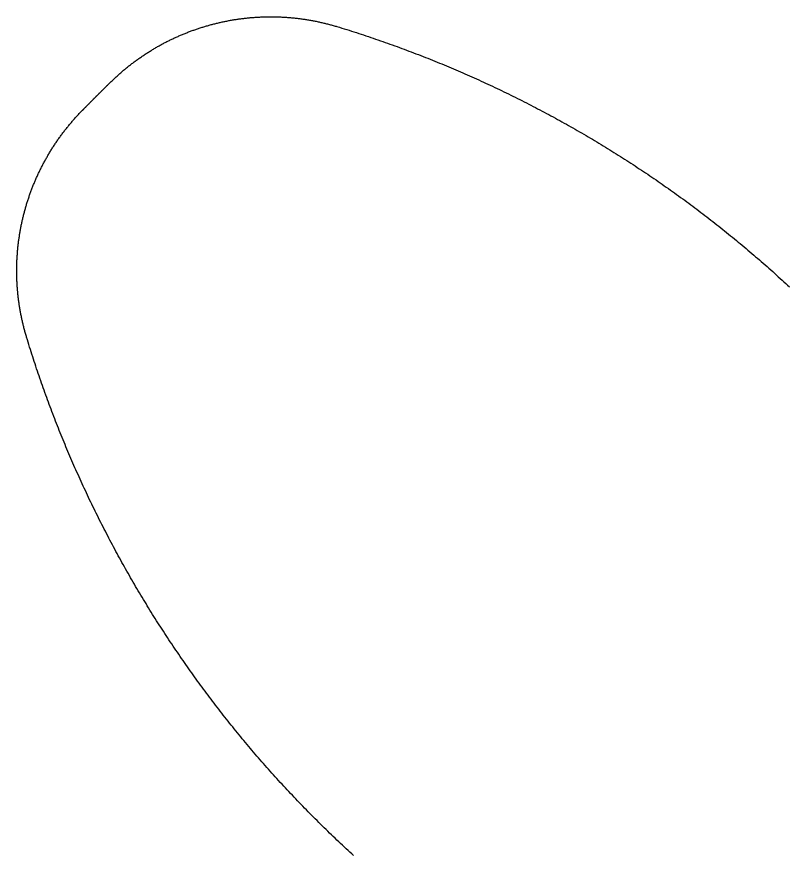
# Model space of a CAD drawing. Header units: millimetres. Extents: x 0 to 300, y 0 to 160.
# Drawn here: x 162.639 to 165.338, y 141.924 to 144.853 of the extents above; entities that cross this region are included whole.
import ezdxf

# ---------------------------------------------------------------- set-up
doc = ezdxf.new("R2010")
doc.units = ezdxf.units.MM
doc.header["$MEASUREMENT"] = 0
doc.layers.add('Layer 1', color=1, linetype='Continuous', true_color=0xff0000)

msp = doc.modelspace()

# ---------------------------------------------------------------- linework, layer by layer
at = {"layer": 'Layer 1'}
msp.add_lwpolyline([(163.8179, 141.9196), (163.8114, 141.9255), (163.8049, 141.9315), (163.7984, 141.9375), (163.7919, 141.9436), (163.7854, 141.9496), (163.7789, 141.9556), (163.7724, 141.9617), (163.766, 141.9678), (163.7596, 141.9739), (163.7532, 141.98), (163.7468, 141.9861), (163.7404, 141.9922), (163.734, 141.9983), (163.7277, 142.0045), (163.7213, 142.0107), (163.715, 142.0168), (163.7087, 142.023), (163.7024, 142.0292), (163.6961, 142.0355), (163.6898, 142.0417), (163.6836, 142.0479), (163.6773, 142.0542), (163.6711, 142.0605), (163.6649, 142.0668), (163.6587, 142.0731), (163.6525, 142.0794), (163.6463, 142.0857), (163.6402, 142.092), (163.634, 142.0984), (163.6279, 142.1047), (163.6218, 142.1111), (163.6157, 142.1175), (163.6096, 142.1239), (163.6035, 142.1303), (163.5975, 142.1367), (163.5915, 142.1432), (163.5854, 142.1496), (163.5794, 142.1561), (163.5734, 142.1625), (163.5674, 142.169), (163.5615, 142.1755), (163.5555, 142.182), (163.5496, 142.1886), (163.5437, 142.1951), (163.5378, 142.2016), (163.5319, 142.2082), (163.526, 142.2148), (163.5201, 142.2214), (163.5143, 142.228), (163.5085, 142.2346), (163.5026, 142.2412), (163.4968, 142.2478), (163.4911, 142.2545), (163.4853, 142.2611), (163.4795, 142.2678), (163.4738, 142.2745), (163.4681, 142.2812), (163.4623, 142.2879), (163.4566, 142.2946), (163.451, 142.3013), (163.4453, 142.3081), (163.4396, 142.3148), (163.434, 142.3216), (163.4284, 142.3284), (163.4228, 142.3351), (163.4172, 142.3419), (163.4116, 142.3488), (163.406, 142.3556), (163.4005, 142.3624), (163.395, 142.3693), (163.3894, 142.3761), (163.3839, 142.383), (163.3785, 142.3899), (163.373, 142.3968), (163.3675, 142.4037), (163.3621, 142.4106), (163.3567, 142.4175), (163.3513, 142.4245), (163.3459, 142.4314), (163.3405, 142.4384), (163.3351, 142.4454), (163.3298, 142.4523), (163.3245, 142.4593), (163.3191, 142.4663), (163.3138, 142.4734), (163.3085, 142.4804), (163.3033, 142.4874), (163.298, 142.4945), (163.2928, 142.5016), (163.2876, 142.5086), (163.2824, 142.5157), (163.2772, 142.5228), (163.272, 142.5299), (163.2668, 142.537), (163.2617, 142.5442), (163.2565, 142.5513), (163.2514, 142.5585), (163.2463, 142.5656), (163.2412, 142.5728), (163.2362, 142.58), (163.2311, 142.5872), (163.2261, 142.5944), (163.2211, 142.6016), (163.2161, 142.6088), (163.2111, 142.6161), (163.2061, 142.6233), (163.2012, 142.6306), (163.1962, 142.6379), (163.1913, 142.6451), (163.1864, 142.6524), (163.1815, 142.6597), (163.1766, 142.6671), (163.1717, 142.6744), (163.1669, 142.6817), (163.1621, 142.6891), (163.1573, 142.6964), (163.1525, 142.7038), (163.1477, 142.7112), (163.1429, 142.7185), (163.1382, 142.7259), (163.1334, 142.7333), (163.1287, 142.7408), (163.124, 142.7482), (163.1193, 142.7556), (163.1147, 142.7631), (163.11, 142.7705), (163.1054, 142.778), (163.1007, 142.7855), (163.0961, 142.793), (163.0916, 142.8005), (163.087, 142.808), (163.0824, 142.8155), (163.0779, 142.823), (163.0734, 142.8306), (163.0689, 142.8381), (163.0644, 142.8457), (163.0599, 142.8533), (163.0554, 142.8608), (163.051, 142.8684), (163.0466, 142.876), (163.0422, 142.8836), (163.0378, 142.8912), (163.0334, 142.8989), (163.029, 142.9065), (163.0247, 142.9142), (163.0204, 142.9218), (163.0161, 142.9295), (163.0118, 142.9372), (163.0075, 142.9448), (163.0032, 142.9525), (162.999, 142.9602), (162.9948, 142.968), (162.9906, 142.9757), (162.9864, 142.9834), (162.9822, 142.9912), (162.978, 142.9989), (162.9739, 143.0067), (162.9698, 143.0144), (162.9656, 143.0222), (162.9615, 143.03), (162.9575, 143.0378), (162.9534, 143.0456), (162.9494, 143.0534), (162.9453, 143.0613), (162.9413, 143.0691), (162.9373, 143.0769), (162.9334, 143.0848), (162.9294, 143.0927), (162.9255, 143.1005), (162.9215, 143.1084), (162.9176, 143.1163), (162.9137, 143.1242), (162.9099, 143.1321), (162.906, 143.14), (162.9022, 143.1479), (162.8983, 143.1559), (162.8945, 143.1638), (162.8908, 143.1718), (162.887, 143.1797), (162.8832, 143.1877), (162.8795, 143.1957), (162.8758, 143.2037), (162.8721, 143.2117), (162.8684, 143.2197), (162.8647, 143.2277), (162.8611, 143.2357), (162.8574, 143.2437), (162.8538, 143.2518), (162.8502, 143.2598), (162.8466, 143.2679), (162.8431, 143.2759), (162.8395, 143.284), (162.836, 143.2921), (162.8325, 143.3002), (162.829, 143.3083), (162.8255, 143.3164), (162.822, 143.3245), (162.8186, 143.3326), (162.8152, 143.3408), (162.8117, 143.3489), (162.8084, 143.357), (162.805, 143.3652), (162.8016, 143.3734), (162.7983, 143.3815), (162.795, 143.3897), (162.7917, 143.3979), (162.7884, 143.4061), (162.7851, 143.4143), (162.7818, 143.4225), (162.7786, 143.4307), (162.7754, 143.439), (162.7722, 143.4472), (162.769, 143.4554), (162.7659, 143.4637), (162.7627, 143.472), (162.7596, 143.4802), (162.7565, 143.4885), (162.7534, 143.4968), (162.7503, 143.5051), (162.7472, 143.5134), (162.7442, 143.5217), (162.7412, 143.53), (162.7382, 143.5383), (162.7352, 143.5466), (162.7322, 143.555), (162.7293, 143.5633), (162.7263, 143.5717), (162.7234, 143.58), (162.7205, 143.5884), (162.7176, 143.5968), (162.7148, 143.6052), (162.7119, 143.6135), (162.7091, 143.6219), (162.7063, 143.6303), (162.7035, 143.6388), (162.7008, 143.6472), (162.698, 143.6556), (162.6953, 143.664), (162.6925, 143.6725), (162.6898, 143.6809), (162.6872, 143.6894), (162.6845, 143.6978), (162.6819, 143.7063), (162.6792, 143.7148), (162.6766, 143.7233), (162.674, 143.7317), (162.673, 143.735), (162.6721, 143.7383), (162.6711, 143.7416), (162.6702, 143.7449), (162.6692, 143.7482), (162.6683, 143.7515), (162.6674, 143.7548), (162.6665, 143.7581), (162.6656, 143.7614), (162.6648, 143.7648), (162.6639, 143.7681), (162.6631, 143.7714), (162.6623, 143.7747), (162.6615, 143.778), (162.6607, 143.7813), (162.6599, 143.7846), (162.6591, 143.788), (162.6584, 143.7913), (162.6577, 143.7946), (162.657, 143.7979), (162.6563, 143.8013), (162.6556, 143.8046), (162.6549, 143.8079), (162.6542, 143.8112), (162.6536, 143.8146), (162.653, 143.8179), (162.6523, 143.8212), (162.6517, 143.8246), (162.6512, 143.8279), (162.6506, 143.8312), (162.65, 143.8346), (162.6495, 143.8379), (162.649, 143.8413), (162.6484, 143.8446), (162.6479, 143.8479), (162.6475, 143.8513), (162.647, 143.8546), (162.6465, 143.858), (162.6461, 143.8613), (162.6457, 143.8647), (162.6453, 143.868), (162.6449, 143.8713), (162.6445, 143.8747), (162.6441, 143.878), (162.6437, 143.8814), (162.6434, 143.8847), (162.6431, 143.8881), (162.6428, 143.8914), (162.6425, 143.8948), (162.6422, 143.8981), (162.6419, 143.9015), (162.6416, 143.9048), (162.6414, 143.9082), (162.6412, 143.9115), (162.641, 143.9148), (162.6407, 143.9182), (162.6406, 143.9215), (162.6404, 143.9249), (162.6402, 143.9282), (162.6401, 143.9316), (162.64, 143.9349), (162.6398, 143.9383), (162.6397, 143.9416), (162.6396, 143.945), (162.6396, 143.9483), (162.6395, 143.9516), (162.6395, 143.955), (162.6394, 143.9583), (162.6394, 143.9617), (162.6394, 143.965), (162.6394, 143.9683), (162.6394, 143.9717), (162.6395, 143.975), (162.6395, 143.9783), (162.6396, 143.9817), (162.6397, 143.985), (162.6398, 143.9883), (162.6399, 143.9917), (162.64, 143.995), (162.6401, 143.9983), (162.6403, 144.0017), (162.6404, 144.005), (162.6406, 144.0083), (162.6408, 144.0116), (162.641, 144.015), (162.6412, 144.0183), (162.6415, 144.0216), (162.6417, 144.0249), (162.642, 144.0282), (162.6422, 144.0316), (162.6425, 144.0349), (162.6428, 144.0382), (162.6431, 144.0415), (162.6435, 144.0448), (162.6438, 144.0481), (162.6442, 144.0514), (162.6445, 144.0547), (162.6449, 144.058), (162.6453, 144.0613), (162.6457, 144.0646), (162.6461, 144.0679), (162.6466, 144.0712), (162.647, 144.0745), (162.6475, 144.0778), (162.648, 144.0811), (162.6485, 144.0844), (162.649, 144.0876), (162.6495, 144.0909), (162.65, 144.0942), (162.6506, 144.0975), (162.6511, 144.1007), (162.6517, 144.104), (162.6523, 144.1073), (162.6529, 144.1105), (162.6535, 144.1138), (162.6541, 144.1171), (162.6548, 144.1203), (162.6554, 144.1236), (162.6561, 144.1268), (162.6568, 144.1301), (162.6575, 144.1333), (162.6582, 144.1365), (162.6589, 144.1398), (162.6596, 144.143), (162.6604, 144.1462), (162.6611, 144.1495), (162.6619, 144.1527), (162.6627, 144.1559), (162.6635, 144.1591), (162.6643, 144.1624), (162.6651, 144.1656), (162.666, 144.1688), (162.6668, 144.172), (162.6677, 144.1752), (162.6686, 144.1784), (162.6695, 144.1816), (162.6704, 144.1848), (162.6713, 144.188), (162.6722, 144.1911), (162.6732, 144.1943), (162.6741, 144.1975), (162.6751, 144.2007), (162.6761, 144.2038), (162.6771, 144.207), (162.6781, 144.2102), (162.6791, 144.2133), (162.6802, 144.2165), (162.6812, 144.2196), (162.6823, 144.2228), (162.6834, 144.2259), (162.6845, 144.229), (162.6856, 144.2322), (162.6867, 144.2353), (162.6878, 144.2384), (162.689, 144.2415), (162.6901, 144.2446), (162.6913, 144.2478), (162.6925, 144.2509), (162.6937, 144.254), (162.6949, 144.2571), (162.6961, 144.2601), (162.6973, 144.2632), (162.6986, 144.2663), (162.6998, 144.2694), (162.7011, 144.2725), (162.7024, 144.2755), (162.7037, 144.2786), (162.705, 144.2816), (162.7063, 144.2847), (162.7077, 144.2877), (162.709, 144.2908), (162.7104, 144.2938), (162.7118, 144.2969), (162.7132, 144.2999), (162.7146, 144.3029), (162.716, 144.3059), (162.7174, 144.3089), (162.7188, 144.3119), (162.7203, 144.3149), (162.7218, 144.3179), (162.7232, 144.3209), (162.7247, 144.3239), (162.7262, 144.3269), (162.7278, 144.3298), (162.7293, 144.3328), (162.7308, 144.3358), (162.7324, 144.3387), (162.734, 144.3417), (162.7355, 144.3446), (162.7371, 144.3476), (162.7387, 144.3505), (162.7404, 144.3534), (162.742, 144.3563), (162.7436, 144.3592), (162.7453, 144.3621), (162.747, 144.365), (162.7487, 144.3679), (162.7504, 144.3708), (162.7521, 144.3737), (162.7538, 144.3766), (162.7555, 144.3795), (162.7573, 144.3823), (162.759, 144.3852), (162.7608, 144.388), (162.7626, 144.3909), (162.7644, 144.3937), (162.7662, 144.3965), (162.768, 144.3994), (162.7698, 144.4022), (162.7717, 144.405), (162.7735, 144.4078), (162.7754, 144.4106), (162.7773, 144.4134), (162.7792, 144.4161), (162.7811, 144.4189), (162.783, 144.4217), (162.7849, 144.4245), (162.7869, 144.4272), (162.7889, 144.43), (162.7908, 144.4327), (162.7928, 144.4354), (162.7948, 144.4381), (162.7968, 144.4409), (162.7988, 144.4436), (162.8009, 144.4463), (162.8029, 144.449), (162.805, 144.4517), (162.807, 144.4543), (162.8091, 144.457), (162.8112, 144.4597), (162.8133, 144.4623), (162.8154, 144.465), (162.8176, 144.4676), (162.8197, 144.4703), (162.8219, 144.4729), (162.824, 144.4755), (162.8262, 144.4781), (162.8284, 144.4807), (162.8306, 144.4833), (162.8328, 144.4859), (162.835, 144.4885), (162.8373, 144.491), (162.8395, 144.4936), (162.8418, 144.4962), (162.8441, 144.4987), (162.8464, 144.5012), (162.8487, 144.5038), (162.851, 144.5063), (162.8533, 144.5088), (162.8556, 144.5113), (162.858, 144.5138), (162.8603, 144.5163), (162.8627, 144.5188), (162.8651, 144.5212), (162.8675, 144.5237), (162.8699, 144.5261), (162.8703, 144.5265), (162.8706, 144.5269), (162.871, 144.5273), (162.8714, 144.5276), (162.8718, 144.528), (162.8721, 144.5284), (162.8725, 144.5288), (162.8729, 144.5292), (162.8732, 144.5295), (162.8736, 144.5299), (162.874, 144.5303), (162.8743, 144.5307), (162.8747, 144.531), (162.8751, 144.5314), (162.8755, 144.5318), (162.8758, 144.5322), (162.8762, 144.5325), (162.8766, 144.5329), (162.8769, 144.5333), (162.8773, 144.5337), (162.8777, 144.534), (162.8781, 144.5344), (162.8784, 144.5348), (162.8788, 144.5352), (162.8792, 144.5355), (162.8795, 144.5359), (162.8799, 144.5363), (162.8803, 144.5367), (162.8806, 144.537), (162.881, 144.5374), (162.8814, 144.5378), (162.8818, 144.5382), (162.8821, 144.5385), (162.8825, 144.5389), (162.8829, 144.5393), (162.8832, 144.5397), (162.8836, 144.54), (162.884, 144.5404), (162.8844, 144.5408), (162.8847, 144.5412), (162.8851, 144.5415), (162.8855, 144.5419), (162.8858, 144.5423), (162.8862, 144.5426), (162.8866, 144.543), (162.887, 144.5434), (162.8873, 144.5438), (162.8877, 144.5441), (162.8881, 144.5445), (162.8884, 144.5449), (162.8888, 144.5453), (162.8892, 144.5456), (162.8896, 144.546), (162.8899, 144.5464), (162.8903, 144.5468), (162.8907, 144.5471), (162.891, 144.5475), (162.8914, 144.5479), (162.8918, 144.5483), (162.8922, 144.5486), (162.8925, 144.549), (162.8929, 144.5494), (162.8933, 144.5498), (162.8936, 144.5501), (162.894, 144.5505), (162.8944, 144.5509), (162.8948, 144.5513), (162.8951, 144.5516), (162.8955, 144.552), (162.8959, 144.5524), (162.8962, 144.5528), (162.8966, 144.5531), (162.897, 144.5535), (162.8974, 144.5539), (162.8977, 144.5543), (162.8981, 144.5546), (162.8985, 144.555), (162.8989, 144.5554), (162.8992, 144.5558), (162.8996, 144.5561), (162.9, 144.5565), (162.9003, 144.5569), (162.9007, 144.5572), (162.9011, 144.5576), (162.9015, 144.558), (162.9018, 144.5584), (162.9022, 144.5587), (162.9026, 144.5591), (162.9029, 144.5595), (162.9033, 144.5599), (162.9037, 144.5602), (162.9041, 144.5606), (162.9044, 144.561), (162.9048, 144.5614), (162.9052, 144.5617), (162.9056, 144.5621), (162.9059, 144.5625), (162.9063, 144.5629), (162.9067, 144.5632), (162.907, 144.5636), (162.9074, 144.564), (162.9078, 144.5644), (162.9082, 144.5647), (162.9085, 144.5651), (162.9089, 144.5655), (162.9093, 144.5658), (162.9096, 144.5662), (162.91, 144.5666), (162.9104, 144.567), (162.9108, 144.5673), (162.9111, 144.5677), (162.9115, 144.5681), (162.9119, 144.5685), (162.9123, 144.5688), (162.9126, 144.5692), (162.913, 144.5696), (162.9134, 144.57), (162.9137, 144.5703), (162.9141, 144.5707), (162.9145, 144.5711), (162.9149, 144.5715), (162.9152, 144.5718), (162.9156, 144.5722), (162.916, 144.5726), (162.9164, 144.5729), (162.9167, 144.5733), (162.9171, 144.5737), (162.9175, 144.5741), (162.9178, 144.5744), (162.9182, 144.5748), (162.9186, 144.5752), (162.919, 144.5756), (162.9193, 144.5759), (162.9197, 144.5763), (162.9201, 144.5767), (162.9205, 144.5771), (162.9208, 144.5774), (162.9212, 144.5778), (162.9216, 144.5782), (162.9219, 144.5785), (162.9223, 144.5789), (162.9227, 144.5793), (162.9231, 144.5797), (162.9234, 144.58), (162.9238, 144.5804), (162.9242, 144.5808), (162.9246, 144.5812), (162.9249, 144.5815), (162.9253, 144.5819), (162.9257, 144.5823), (162.9261, 144.5826), (162.9264, 144.583), (162.9268, 144.5834), (162.9272, 144.5838), (162.9275, 144.5841), (162.9279, 144.5845), (162.9283, 144.5849), (162.9287, 144.5853), (162.929, 144.5856), (162.9294, 144.586), (162.9298, 144.5864), (162.9302, 144.5867), (162.9305, 144.5871), (162.9309, 144.5875), (162.9313, 144.5879), (162.9317, 144.5882), (162.932, 144.5886), (162.9324, 144.589), (162.9328, 144.5894), (162.9331, 144.5897), (162.9335, 144.5901), (162.9339, 144.5905), (162.9343, 144.5908), (162.9346, 144.5912), (162.935, 144.5916), (162.9354, 144.592), (162.9358, 144.5923), (162.9361, 144.5927), (162.9365, 144.5931), (162.9369, 144.5935), (162.9373, 144.5938), (162.9376, 144.5942), (162.938, 144.5946), (162.9384, 144.5949), (162.9388, 144.5953), (162.9391, 144.5957), (162.9395, 144.5961), (162.9399, 144.5964), (162.9402, 144.5968), (162.9406, 144.5972), (162.941, 144.5975), (162.9414, 144.5979), (162.9417, 144.5983), (162.9421, 144.5987), (162.9425, 144.599), (162.9429, 144.5994), (162.9432, 144.5998), (162.9436, 144.6002), (162.944, 144.6005), (162.9444, 144.6009), (162.9447, 144.6013), (162.9451, 144.6016), (162.9455, 144.602), (162.9459, 144.6024), (162.9462, 144.6028), (162.9466, 144.6031), (162.947, 144.6035), (162.9474, 144.6039), (162.9477, 144.6042), (162.9481, 144.6046), (162.9485, 144.605), (162.9488, 144.6054), (162.9492, 144.6057), (162.9496, 144.6061), (162.95, 144.6065), (162.9503, 144.6068), (162.9507, 144.6072), (162.9511, 144.6076), (162.9515, 144.608), (162.9518, 144.6083), (162.9522, 144.6087), (162.9526, 144.6091), (162.953, 144.6095), (162.9533, 144.6098), (162.9537, 144.6102), (162.9541, 144.6106), (162.9545, 144.6109), (162.9548, 144.6113), (162.9552, 144.6117), (162.9556, 144.6121), (162.956, 144.6124), (162.9563, 144.6128), (162.9567, 144.6132), (162.9571, 144.6135), (162.9575, 144.6139), (162.9578, 144.6143), (162.9582, 144.6147), (162.9586, 144.615), (162.959, 144.6154), (162.9593, 144.6158), (162.9597, 144.6161), (162.9601, 144.6165), (162.9604, 144.6169), (162.9608, 144.6173), (162.9612, 144.6176), (162.9616, 144.618), (162.9619, 144.6184), (162.9623, 144.6187), (162.9627, 144.6191), (162.9631, 144.6195), (162.9634, 144.6199), (162.9638, 144.6202), (162.9642, 144.6206), (162.9646, 144.621), (162.9649, 144.6213), (162.9653, 144.6217), (162.9678, 144.6241), (162.9702, 144.6265), (162.9727, 144.6289), (162.9752, 144.6313), (162.9777, 144.6336), (162.9801, 144.636), (162.9826, 144.6383), (162.9852, 144.6407), (162.9877, 144.643), (162.9902, 144.6453), (162.9927, 144.6476), (162.9953, 144.6498), (162.9978, 144.6521), (163.0004, 144.6544), (163.003, 144.6566), (163.0055, 144.6588), (163.0081, 144.661), (163.0107, 144.6632), (163.0133, 144.6654), (163.0159, 144.6676), (163.0185, 144.6698), (163.0212, 144.6719), (163.0238, 144.6741), (163.0264, 144.6762), (163.0291, 144.6783), (163.0317, 144.6804), (163.0344, 144.6825), (163.0371, 144.6846), (163.0398, 144.6867), (163.0425, 144.6887), (163.0451, 144.6908), (163.0478, 144.6928), (163.0506, 144.6948), (163.0533, 144.6969), (163.056, 144.6989), (163.0587, 144.7008), (163.0615, 144.7028), (163.0642, 144.7048), (163.067, 144.7067), (163.0697, 144.7086), (163.0725, 144.7106), (163.0753, 144.7125), (163.078, 144.7144), (163.0808, 144.7163), (163.0836, 144.7181), (163.0864, 144.72), (163.0892, 144.7218), (163.0921, 144.7237), (163.0949, 144.7255), (163.0977, 144.7273), (163.1005, 144.7291), (163.1034, 144.7309), (163.1062, 144.7327), (163.1091, 144.7344), (163.1119, 144.7362), (163.1148, 144.7379), (163.1177, 144.7396), (163.1206, 144.7413), (163.1235, 144.743), (163.1263, 144.7447), (163.1292, 144.7464), (163.1322, 144.7481), (163.1351, 144.7497), (163.138, 144.7513), (163.1409, 144.753), (163.1438, 144.7546), (163.1468, 144.7562), (163.1497, 144.7577), (163.1527, 144.7593), (163.1556, 144.7609), (163.1586, 144.7624), (163.1615, 144.764), (163.1645, 144.7655), (163.1675, 144.767), (163.1705, 144.7685), (163.1735, 144.77), (163.1764, 144.7714), (163.1794, 144.7729), (163.1825, 144.7743), (163.1855, 144.7758), (163.1885, 144.7772), (163.1915, 144.7786), (163.1945, 144.78), (163.1976, 144.7814), (163.2006, 144.7827), (163.2036, 144.7841), (163.2067, 144.7854), (163.2097, 144.7867), (163.2128, 144.7881), (163.2158, 144.7894), (163.2189, 144.7906), (163.222, 144.7919), (163.2251, 144.7932), (163.2281, 144.7944), (163.2312, 144.7957), (163.2343, 144.7969), (163.2374, 144.7981), (163.2405, 144.7993), (163.2436, 144.8005), (163.2467, 144.8017), (163.2498, 144.8028), (163.253, 144.804), (163.2561, 144.8051), (163.2592, 144.8062), (163.2623, 144.8073), (163.2655, 144.8084), (163.2686, 144.8095), (163.2717, 144.8106), (163.2749, 144.8116), (163.278, 144.8127), (163.2812, 144.8137), (163.2844, 144.8147), (163.2875, 144.8157), (163.2907, 144.8167), (163.2939, 144.8177), (163.297, 144.8186), (163.3002, 144.8196), (163.3034, 144.8205), (163.3066, 144.8214), (163.3098, 144.8224), (163.313, 144.8232), (163.3162, 144.8241), (163.3194, 144.825), (163.3226, 144.8259), (163.3258, 144.8267), (163.329, 144.8275), (163.3322, 144.8283), (163.3354, 144.8292), (163.3387, 144.8299), (163.3419, 144.8307), (163.3451, 144.8315), (163.3483, 144.8322), (163.3516, 144.833), (163.3548, 144.8337), (163.3581, 144.8344), (163.3613, 144.8351), (163.3645, 144.8358), (163.3678, 144.8364), (163.371, 144.8371), (163.3743, 144.8377), (163.3776, 144.8384), (163.3808, 144.839), (163.3841, 144.8396), (163.3874, 144.8402), (163.3906, 144.8408), (163.3939, 144.8413), (163.3972, 144.8419), (163.4004, 144.8424), (163.4037, 144.8429), (163.407, 144.8434), (163.4103, 144.8439), (163.4136, 144.8444), (163.4169, 144.8449), (163.4202, 144.8453), (163.4234, 144.8458), (163.4267, 144.8462), (163.43, 144.8466), (163.4333, 144.847), (163.4366, 144.8474), (163.4399, 144.8478), (163.4432, 144.8481), (163.4466, 144.8485), (163.4499, 144.8488), (163.4532, 144.8491), (163.4565, 144.8494), (163.4598, 144.8497), (163.4631, 144.85), (163.4664, 144.8502), (163.4697, 144.8505), (163.4731, 144.8507), (163.4764, 144.8509), (163.4797, 144.8511), (163.483, 144.8513), (163.4864, 144.8515), (163.4897, 144.8517), (163.493, 144.8518), (163.4964, 144.852), (163.4997, 144.8521), (163.503, 144.8522), (163.5063, 144.8523), (163.5097, 144.8524), (163.513, 144.8524), (163.5164, 144.8525), (163.5197, 144.8525), (163.523, 144.8526), (163.5264, 144.8526), (163.5297, 144.8526), (163.533, 144.8526), (163.5364, 144.8525), (163.5397, 144.8525), (163.5431, 144.8524), (163.5464, 144.8524), (163.5498, 144.8523), (163.5531, 144.8522), (163.5565, 144.8521), (163.5598, 144.8519), (163.5631, 144.8518), (163.5665, 144.8516), (163.5698, 144.8515), (163.5732, 144.8513), (163.5765, 144.8511), (163.5799, 144.8509), (163.5832, 144.8507), (163.5866, 144.8504), (163.5899, 144.8502), (163.5933, 144.8499), (163.5966, 144.8496), (163.6, 144.8493), (163.6033, 144.849), (163.6067, 144.8487), (163.61, 144.8483), (163.6133, 144.848), (163.6167, 144.8476), (163.62, 144.8472), (163.6234, 144.8468), (163.6267, 144.8464), (163.6301, 144.846), (163.6334, 144.8456), (163.6368, 144.8451), (163.6401, 144.8446), (163.6434, 144.8442), (163.6468, 144.8437), (163.6501, 144.8432), (163.6535, 144.8426), (163.6568, 144.8421), (163.6601, 144.8415), (163.6635, 144.841), (163.6668, 144.8404), (163.6701, 144.8398), (163.6735, 144.8392), (163.6768, 144.8386), (163.6801, 144.8379), (163.6835, 144.8373), (163.6868, 144.8366), (163.6901, 144.8359), (163.6935, 144.8352), (163.6968, 144.8345), (163.7001, 144.8338), (163.7034, 144.833), (163.7068, 144.8323), (163.7101, 144.8315), (163.7134, 144.8307), (163.7167, 144.8299), (163.72, 144.8291), (163.7233, 144.8283), (163.7267, 144.8274), (163.73, 144.8266), (163.7333, 144.8257), (163.7366, 144.8248), (163.7399, 144.8239), (163.7432, 144.823), (163.7465, 144.8221), (163.7498, 144.8211), (163.7531, 144.8202), (163.7564, 144.8192), (163.7597, 144.8182), (163.7682, 144.8156), (163.7766, 144.813), (163.7851, 144.8104), (163.7936, 144.8078), (163.802, 144.8051), (163.8105, 144.8024), (163.8189, 144.7997), (163.8274, 144.797), (163.8358, 144.7943), (163.8443, 144.7915), (163.8527, 144.7888), (163.8611, 144.786), (163.8695, 144.7832), (163.8779, 144.7804), (163.8863, 144.7775), (163.8947, 144.7747), (163.903, 144.7718), (163.9114, 144.7689), (163.9198, 144.766), (163.9281, 144.7631), (163.9365, 144.7601), (163.9448, 144.7572), (163.9531, 144.7542), (163.9615, 144.7512), (163.9698, 144.7482), (163.9781, 144.7451), (163.9864, 144.7421), (163.9947, 144.739), (164.003, 144.7359), (164.0112, 144.7328), (164.0195, 144.7297), (164.0278, 144.7266), (164.036, 144.7234), (164.0443, 144.7202), (164.0525, 144.717), (164.0607, 144.7138), (164.0689, 144.7106), (164.0772, 144.7073), (164.0854, 144.7041), (164.0936, 144.7008), (164.1018, 144.6975), (164.1099, 144.6942), (164.1181, 144.6908), (164.1263, 144.6875), (164.1344, 144.6841), (164.1426, 144.6807), (164.1507, 144.6773), (164.1589, 144.6739), (164.167, 144.6705), (164.1751, 144.667), (164.1832, 144.6635), (164.1913, 144.66), (164.1994, 144.6565), (164.2075, 144.653), (164.2156, 144.6495), (164.2236, 144.6459), (164.2317, 144.6423), (164.2397, 144.6387), (164.2478, 144.6351), (164.2558, 144.6315), (164.2638, 144.6279), (164.2718, 144.6242), (164.2798, 144.6205), (164.2878, 144.6168), (164.2958, 144.6131), (164.3038, 144.6094), (164.3118, 144.6056), (164.3198, 144.6018), (164.3277, 144.5981), (164.3357, 144.5943), (164.3436, 144.5904), (164.3515, 144.5866), (164.3594, 144.5828), (164.3673, 144.5789), (164.3752, 144.575), (164.3831, 144.5711), (164.391, 144.5672), (164.3989, 144.5632), (164.4068, 144.5593), (164.4146, 144.5553), (164.4225, 144.5513), (164.4303, 144.5473), (164.4381, 144.5433), (164.446, 144.5393), (164.4538, 144.5352), (164.4616, 144.5311), (164.4694, 144.5271), (164.4771, 144.523), (164.4849, 144.5188), (164.4927, 144.5147), (164.5004, 144.5105), (164.5082, 144.5064), (164.5159, 144.5022), (164.5236, 144.498), (164.5314, 144.4938), (164.5391, 144.4895), (164.5468, 144.4853), (164.5545, 144.481), (164.5621, 144.4767), (164.5698, 144.4724), (164.5775, 144.4681), (164.5851, 144.4637), (164.5928, 144.4594), (164.6004, 144.455), (164.608, 144.4506), (164.6156, 144.4462), (164.6232, 144.4418), (164.6308, 144.4374), (164.6384, 144.4329), (164.646, 144.4284), (164.6535, 144.424), (164.6611, 144.4195), (164.6686, 144.4149), (164.6762, 144.4104), (164.6837, 144.4059), (164.6912, 144.4013), (164.6987, 144.3967), (164.7062, 144.3921), (164.7137, 144.3875), (164.7211, 144.3829), (164.7286, 144.3782), (164.7361, 144.3736), (164.7435, 144.3689), (164.7509, 144.3642), (164.7583, 144.3595), (164.7658, 144.3547), (164.7732, 144.35), (164.7805, 144.3452), (164.7879, 144.3405), (164.7953, 144.3357), (164.8027, 144.3309), (164.81, 144.326), (164.8173, 144.3212), (164.8247, 144.3163), (164.832, 144.3115), (164.8393, 144.3066), (164.8466, 144.3017), (164.8539, 144.2968), (164.8612, 144.2918), (164.8684, 144.2869), (164.8757, 144.2819), (164.8829, 144.2769), (164.8901, 144.2719), (164.8974, 144.2669), (164.9046, 144.2619), (164.9118, 144.2568), (164.919, 144.2518), (164.9261, 144.2467), (164.9333, 144.2416), (164.9405, 144.2365), (164.9476, 144.2314), (164.9547, 144.2262), (164.9619, 144.2211), (164.969, 144.2159), (164.9761, 144.2107), (164.9832, 144.2055), (164.9903, 144.2003), (164.9973, 144.195), (165.0044, 144.1898), (165.0114, 144.1845), (165.0185, 144.1793), (165.0255, 144.174), (165.0325, 144.1686), (165.0395, 144.1633), (165.0465, 144.158), (165.0535, 144.1526), (165.0604, 144.1472), (165.0674, 144.1419), (165.0743, 144.1365), (165.0813, 144.131), (165.0882, 144.1256), (165.0951, 144.1201), (165.102, 144.1147), (165.1089, 144.1092), (165.1158, 144.1037), (165.1226, 144.0982), (165.1295, 144.0927), (165.1363, 144.0871), (165.1431, 144.0816), (165.15, 144.076), (165.1568, 144.0704), (165.1636, 144.0648), (165.1703, 144.0592), (165.1771, 144.0536), (165.1839, 144.0479), (165.1906, 144.0423), (165.1973, 144.0366), (165.2041, 144.0309), (165.2108, 144.0252), (165.2175, 144.0195), (165.2242, 144.0137), (165.2308, 144.008), (165.2375, 144.0022), (165.2441, 143.9964), (165.2508, 143.9906), (165.2574, 143.9848), (165.264, 143.979), (165.2706, 143.9731), (165.2772, 143.9673), (165.2838, 143.9614), (165.2904, 143.9555), (165.2969, 143.9496), (165.3035, 143.9437), (165.31, 143.9378), (165.3165, 143.9318), (165.323, 143.9259), (165.3295, 143.9199), (165.336, 143.9139), (165.3424, 143.9079)], dxfattribs=at)

doc.saveas('drawing.dxf')
